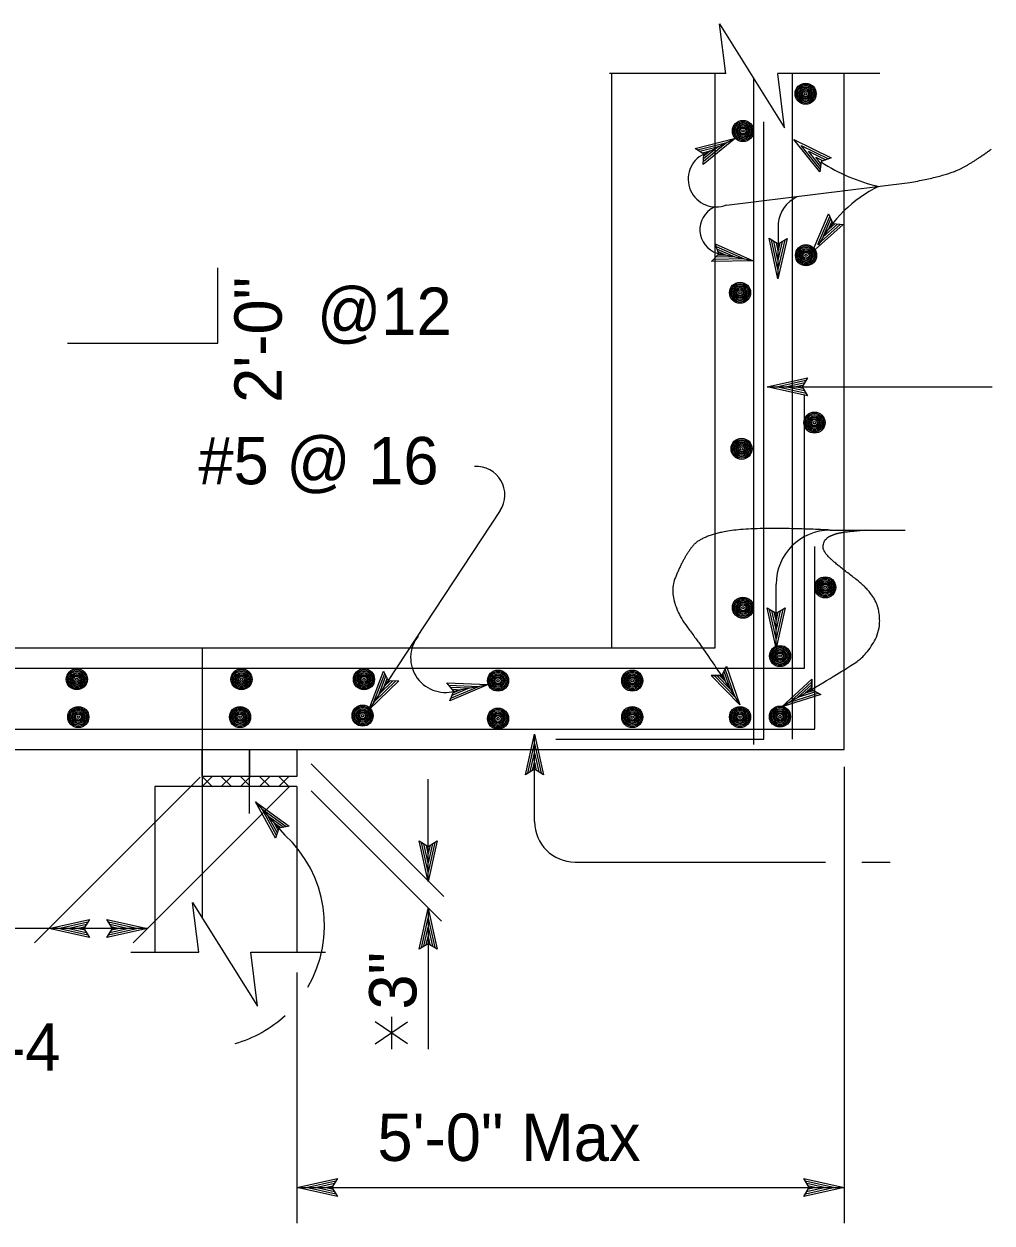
# Model space of a CAD drawing. Extents: x -1097 to -707, y 440 to 619.
# Drawn here: x -978.52 to -968.97, y 540.92 to 552.74 of the extents above; entities that cross this region are included whole.
import ezdxf

# ---------------------------------------------------------------- set-up
doc = ezdxf.new("R2010")
doc.units = 0
for name, color, linetype in [('56 Stage 3 Anno', 7, 'Continuous'), ('57 Undefined', 7, 'Continuous'), ('60 Nongeo Data', 7, 'Continuous')]:
    doc.layers.add(name, color=color, linetype=linetype)

msp = doc.modelspace()

# ---------------------------------------------------------------- linework, layer by layer
at = {"layer": '56 Stage 3 Anno'}
for p, q in [((-971.902, 551.515), (-971.504, 551.614)), ((-971.504, 551.614), (-971.823, 551.356)), ((-971.814, 551.459), (-971.504, 551.614)), ((-971.504, 551.614), (-971.504, 551.614)), ((-970.672, 551.282), (-970.927, 551.602)), ((-970.927, 551.602), (-970.927, 551.602)), ((-970.927, 551.602), (-970.56, 551.42)), ((-971.815, 551.459), (-971.902, 551.515)), ((-971.902, 551.515), (-971.902, 551.515)), ((-971.879, 551.501), (-971.587, 551.573)), ((-971.854, 551.486), (-971.669, 551.532)), ((-971.833, 551.471), (-971.752, 551.491)), ((-971.823, 551.356), (-971.815, 551.459)), ((-971.587, 551.573), (-971.819, 551.384)), ((-971.669, 551.532), (-971.819, 551.41)), ((-971.752, 551.491), (-971.816, 551.439)), ((-970.668, 551.309), (-970.855, 551.544)), ((-970.855, 551.544), (-970.587, 551.411)), ((-970.665, 551.337), (-970.784, 551.486)), ((-970.784, 551.486), (-970.611, 551.401)), ((-971.823, 551.356), (-971.823, 551.356)), ((-970.66, 551.363), (-970.712, 551.429)), ((-970.712, 551.429), (-970.638, 551.392)), ((-970.657, 551.385), (-970.672, 551.282)), ((-970.56, 551.42), (-970.657, 551.385)), ((-970.56, 551.42), (-970.56, 551.42)), ((-970.672, 551.282), (-970.672, 551.282)), ((-971.592, 550.956), (-969.783, 551.178)), ((-970.746, 550.492), (-970.585, 550.869)), ((-970.585, 550.869), (-970.585, 550.869)), ((-970.585, 550.869), (-970.544, 550.774)), ((-971.081, 550.776), (-971.086, 550.228)), ((-970.44, 550.765), (-970.746, 550.492)), ((-970.692, 550.567), (-970.574, 550.842)), ((-970.468, 550.767), (-970.692, 550.567)), ((-970.638, 550.642), (-970.562, 550.819)), ((-970.496, 550.768), (-970.638, 550.642)), ((-970.584, 550.716), (-970.552, 550.792)), ((-970.522, 550.772), (-970.584, 550.716)), ((-970.544, 550.774), (-970.44, 550.765)), ((-970.44, 550.765), (-970.44, 550.765)), ((-971.086, 550.228), (-971.171, 550.629)), ((-971.171, 550.629), (-971.171, 550.629)), ((-971.171, 550.629), (-971.083, 550.574)), ((-971.668, 550.476), (-971.702, 550.574)), ((-971.702, 550.574), (-971.702, 550.574)), ((-971.702, 550.574), (-971.328, 550.406)), ((-971.693, 550.548), (-971.418, 550.425)), ((-971.682, 550.522), (-971.508, 550.444)), ((-971.085, 550.321), (-971.147, 550.613)), ((-971.084, 550.412), (-971.124, 550.601)), ((-971.083, 550.504), (-971.1, 550.585)), ((-970.993, 550.627), (-971.086, 550.228)), ((-971.017, 550.613), (-971.085, 550.32)), ((-971.041, 550.597), (-971.084, 550.412)), ((-971.083, 550.574), (-970.993, 550.627)), ((-971.064, 550.586), (-971.083, 550.504)), ((-970.993, 550.627), (-970.993, 550.627)), ((-971.738, 550.4), (-971.668, 550.476)), ((-971.328, 550.406), (-971.738, 550.4)), ((-971.738, 550.4), (-971.738, 550.4)), ((-971.419, 550.425), (-971.718, 550.42)), ((-971.508, 550.444), (-971.701, 550.441)), ((-971.685, 550.483), (-971.35, 550.414)), ((-971.599, 550.462), (-971.681, 550.461)), ((-971.675, 550.497), (-971.599, 550.462)), ((-971.328, 550.406), (-971.328, 550.406)), ((-970.746, 550.492), (-970.746, 550.492)), ((-971.086, 550.228), (-971.086, 550.228)), ((-971.192, 549.164), (-970.792, 549.253)), ((-971.099, 549.164), (-970.808, 549.229)), ((-970.792, 549.253), (-970.845, 549.164)), ((-970.792, 549.253), (-970.792, 549.253)), ((-971.192, 549.164), (-968.973, 549.164)), ((-970.792, 549.075), (-971.192, 549.164)), ((-971.192, 549.164), (-971.192, 549.164)), ((-970.807, 549.099), (-971.1, 549.164)), ((-971.008, 549.164), (-970.82, 549.206)), ((-970.822, 549.123), (-971.008, 549.164)), ((-970.916, 549.164), (-970.835, 549.182)), ((-970.834, 549.146), (-970.916, 549.164)), ((-970.845, 549.164), (-970.792, 549.075)), ((-970.792, 549.075), (-970.792, 549.075)), ((-973.822, 547.944), (-975.119, 545.979)), ((-970.569, 547.752), (-969.828, 547.752)), ((-971.103, 546.586), (-971.103, 547.218)), ((-971.103, 546.586), (-971.191, 546.986)), ((-971.191, 546.986), (-971.191, 546.986)), ((-971.191, 546.986), (-971.103, 546.932)), ((-971.103, 546.679), (-971.167, 546.97)), ((-971.103, 546.932), (-971.013, 546.986)), ((-971.013, 546.986), (-971.103, 546.586)), ((-971.037, 546.971), (-971.103, 546.678)), ((-971.013, 546.986), (-971.013, 546.986)), ((-971.102, 546.77), (-971.144, 546.958)), ((-971.102, 546.862), (-971.12, 546.943)), ((-971.061, 546.956), (-971.102, 546.77)), ((-971.084, 546.944), (-971.102, 546.862)), ((-971.103, 546.586), (-971.103, 546.586)), ((-975.119, 545.979), (-974.973, 546.362)), ((-974.824, 546.264), (-975.119, 545.979)), ((-975.068, 546.057), (-974.961, 546.336)), ((-974.852, 546.265), (-975.068, 546.056)), ((-975.017, 546.133), (-974.949, 546.313)), ((-974.881, 546.265), (-975.017, 546.133)), ((-974.973, 546.362), (-974.973, 546.362)), ((-974.973, 546.362), (-974.928, 546.269)), ((-974.967, 546.21), (-974.937, 546.287)), ((-974.906, 546.268), (-974.967, 546.21)), ((-974.928, 546.269), (-974.824, 546.264)), ((-974.824, 546.264), (-974.824, 546.264)), ((-974.281, 546.165), (-974.35, 546.244)), ((-974.35, 546.244), (-974.35, 546.244)), ((-974.35, 546.244), (-973.94, 546.228)), ((-974.331, 546.223), (-974.031, 546.211)), ((-973.94, 546.228), (-974.318, 546.069)), ((-974.318, 546.069), (-974.281, 546.165)), ((-974.312, 546.202), (-974.122, 546.195)), ((-974.031, 546.211), (-974.307, 546.095)), ((-974.122, 546.195), (-974.299, 546.12)), ((-974.296, 546.182), (-974.212, 546.178)), ((-974.212, 546.178), (-974.288, 546.146)), ((-974.243, 546.172), (-973.94, 546.228)), ((-973.94, 546.228), (-973.94, 546.228)), ((-974.318, 546.069), (-974.318, 546.069)), ((-975.119, 545.979), (-975.119, 545.979)), ((-973.574, 545.339), (-973.484, 545.739)), ((-973.484, 544.878), (-973.484, 545.739)), ((-973.484, 545.739), (-973.484, 545.739)), ((-973.484, 545.739), (-973.396, 545.339)), ((-973.55, 545.354), (-973.484, 545.647)), ((-973.526, 545.369), (-973.484, 545.555)), ((-973.484, 545.647), (-973.42, 545.355)), ((-973.484, 545.555), (-973.443, 545.367)), ((-975.687, 545.447), (-974.378, 544.138)), ((-973.503, 545.381), (-973.485, 545.463)), ((-973.485, 545.463), (-973.467, 545.382)), ((-978.415, 543.683), (-976.78, 545.317)), ((-973.484, 545.393), (-973.574, 545.339)), ((-973.574, 545.339), (-973.574, 545.339)), ((-973.396, 545.339), (-973.484, 545.393)), ((-973.396, 545.339), (-973.396, 545.339)), ((-970.43, 545.418), (-970.43, 540.92)), ((-977.442, 543.683), (-975.903, 545.221)), ((-974.534, 544.287), (-974.534, 545.295)), ((-976.236, 545.074), (-975.946, 544.745)), ((-976.038, 544.715), (-976.236, 545.074)), ((-976.236, 545.074), (-976.236, 545.074)), ((-976.236, 545.074), (-975.905, 544.832)), ((-975.687, 545.181), (-974.402, 543.896)), ((-976.03, 544.741), (-976.175, 545.005)), ((-976.174, 545.004), (-975.933, 544.828)), ((-976.022, 544.769), (-976.114, 544.935)), ((-976.114, 544.935), (-975.958, 544.822)), ((-976.013, 544.793), (-976.053, 544.866)), ((-976.053, 544.866), (-975.987, 544.818)), ((-976.006, 544.814), (-976.038, 544.715)), ((-975.905, 544.832), (-976.006, 544.814)), ((-975.905, 544.832), (-975.905, 544.832)), ((-976.038, 544.715), (-976.038, 544.715)), ((-974.534, 544.287), (-974.622, 544.687)), ((-974.622, 544.687), (-974.622, 544.687)), ((-974.622, 544.687), (-974.534, 544.633)), ((-974.534, 544.379), (-974.598, 544.671)), ((-974.533, 544.471), (-974.575, 544.659)), ((-974.533, 544.563), (-974.551, 544.644)), ((-974.534, 544.633), (-974.444, 544.687)), ((-974.444, 544.687), (-974.534, 544.287)), ((-974.468, 544.672), (-974.534, 544.379)), ((-974.492, 544.657), (-974.533, 544.471)), ((-974.515, 544.645), (-974.533, 544.563)), ((-974.444, 544.687), (-974.444, 544.687)), ((-973.084, 544.478), (-970.616, 544.478)), ((-970.257, 544.478), (-969.978, 544.478)), ((-974.534, 544.287), (-974.534, 544.287)), ((-974.623, 543.62), (-974.534, 544.02)), ((-974.534, 544.02), (-974.534, 542.635)), ((-974.534, 544.02), (-974.534, 544.02)), ((-974.534, 544.02), (-974.445, 543.62)), ((-978.273, 543.824), (-977.873, 543.913)), ((-977.873, 543.913), (-977.927, 543.824)), ((-977.873, 543.913), (-977.873, 543.913)), ((-977.647, 543.824), (-977.701, 543.913)), ((-977.701, 543.913), (-977.701, 543.913)), ((-977.701, 543.913), (-977.301, 543.824)), ((-977.686, 543.89), (-977.393, 543.824)), ((-974.599, 543.634), (-974.534, 543.928)), ((-974.533, 543.927), (-974.469, 543.636)), ((-978.273, 543.824), (-979.856, 543.824)), ((-977.301, 543.824), (-978.273, 543.824)), ((-977.873, 543.735), (-978.273, 543.824)), ((-978.273, 543.824), (-978.273, 543.824)), ((-978.181, 543.824), (-977.889, 543.889)), ((-977.888, 543.758), (-978.181, 543.824)), ((-978.089, 543.824), (-977.901, 543.866)), ((-977.904, 543.782), (-978.089, 543.824)), ((-977.997, 543.824), (-977.917, 543.842)), ((-977.915, 543.806), (-977.997, 543.824)), ((-977.927, 543.824), (-977.873, 543.735)), ((-977.301, 543.824), (-977.701, 543.735)), ((-977.701, 543.735), (-977.647, 543.824)), ((-977.394, 543.824), (-977.685, 543.759)), ((-977.485, 543.824), (-977.673, 543.782)), ((-977.671, 543.866), (-977.485, 543.824)), ((-977.659, 543.843), (-977.577, 543.824)), ((-977.577, 543.824), (-977.658, 543.806)), ((-977.301, 543.824), (-977.301, 543.824)), ((-974.575, 543.65), (-974.534, 543.836)), ((-974.534, 543.836), (-974.492, 543.648)), ((-977.873, 543.735), (-977.873, 543.735)), ((-977.701, 543.735), (-977.701, 543.735)), ((-974.534, 543.673), (-974.623, 543.62)), ((-974.552, 543.662), (-974.534, 543.744)), ((-974.534, 543.744), (-974.516, 543.663)), ((-974.445, 543.62), (-974.534, 543.673)), ((-974.623, 543.62), (-974.623, 543.62)), ((-974.445, 543.62), (-974.445, 543.62)), ((-975.828, 543.389), (-975.828, 540.92)), ((-975.828, 541.27), (-975.428, 541.359)), ((-975.736, 541.271), (-975.444, 541.335)), ((-975.644, 541.27), (-975.456, 541.312)), ((-975.428, 541.359), (-975.482, 541.27)), ((-975.428, 541.359), (-975.428, 541.359)), ((-970.777, 541.27), (-970.83, 541.36)), ((-970.83, 541.36), (-970.83, 541.36)), ((-970.83, 541.36), (-970.43, 541.27)), ((-970.816, 541.336), (-970.522, 541.27)), ((-970.8, 541.312), (-970.614, 541.27)), ((-970.788, 541.289), (-970.706, 541.27)), ((-975.828, 541.27), (-970.43, 541.27)), ((-975.428, 541.181), (-975.828, 541.27)), ((-975.828, 541.27), (-975.828, 541.27)), ((-975.443, 541.205), (-975.736, 541.27)), ((-975.458, 541.229), (-975.644, 541.27)), ((-975.552, 541.27), (-975.471, 541.288)), ((-975.47, 541.252), (-975.552, 541.27)), ((-975.482, 541.27), (-975.428, 541.181)), ((-975.428, 541.181), (-975.428, 541.181)), ((-970.43, 541.27), (-970.83, 541.182)), ((-970.83, 541.182), (-970.777, 541.27)), ((-970.83, 541.182), (-970.83, 541.182)), ((-970.523, 541.27), (-970.814, 541.206)), ((-970.614, 541.27), (-970.802, 541.229)), ((-970.706, 541.27), (-970.787, 541.253)), ((-970.43, 541.27), (-970.43, 541.27))]:
    msp.add_line(p, q, dxfattribs=at)
for points in [[(-971.592, 546.409), (-971.459, 546.029), (-971.741, 546.317), (-971.714, 546.318), (-971.508, 546.106), (-971.604, 546.385), (-971.617, 546.361), (-971.555, 546.183), (-971.687, 546.318), (-971.659, 546.318), (-971.602, 546.26), (-971.629, 546.337), (-971.639, 546.319), (-971.741, 546.317), (-971.639, 546.319)], [(-970.662, 546.131), (-971.047, 546.01), (-970.75, 546.282), (-970.75, 546.255), (-970.968, 546.056), (-970.686, 546.144), (-970.709, 546.157), (-970.89, 546.1), (-970.751, 546.228), (-970.751, 546.201), (-970.811, 546.146), (-970.733, 546.17), (-970.752, 546.181), (-970.75, 546.282), (-970.752, 546.181)]]:
    msp.add_lwpolyline(points, close=True, dxfattribs=at)
for centre, radius, start, end in [((-971.694, 551.212), 0.275, 115.9812, 291.7398), ((-969.71, 552.819), 1.722, 236.6751, 257.1745), ((-969.5, 549.943), 1.335, 116.323, 152.3918), ((-970.764, 550.747), 0.318, 114.9041, 174.7428), ((-971.611, 550.714), 0.243, 116.5915, 252.2556), ((-974.058, 548.097), 0.281, 327.0805, 93.6198), ((-970.569, 547.218), 0.533, 90, 180), ((-974.363, 546.494), 0.343, 141.7162, 290.3283), ((-973.084, 544.878), 0.4, 180, 270), ((-976.767, 543.855), 1.211, 329.7535, 47.2944), ((-976.767, 543.855), 1.211, 285.8839, 312.8325)]:
    msp.add_arc(centre, radius, start, end, dxfattribs=at)
for points in [[(-969.783, 551.178), (-969.41, 551.246), (-969.132, 551.394), (-968.983, 551.506)], [(-970.569, 547.752), (-971.289, 547.786), (-971.831, 547.701), (-972.009, 547.497), (-972.184, 547.066), (-971.734, 546.472), (-971.459, 546.029)], [(-971.047, 546.01), (-970.366, 546.403), (-970.191, 546.547), (-970.06, 546.797), (-970.122, 547.122), (-970.535, 547.434), (-970.647, 547.553), (-970.628, 547.659), (-970.541, 547.709), (-970.435, 547.734), (-970.222, 547.753)]]:
    msp.add_open_spline(points, degree=2, dxfattribs=at)
at = {"layer": '57 Undefined'}
for p, q in [((-976.607, 549.594), (-976.607, 550.337)), ((-978.09, 549.594), (-976.607, 549.594))]:
    msp.add_line(p, q, dxfattribs=at)
for points in [[(-974.893, 542.634), (-974.893, 542.953)], [(-974.736, 542.685), (-975.055, 542.903)], [(-975.055, 542.685), (-974.736, 542.903)]]:
    msp.add_lwpolyline(points, dxfattribs=at)
at = {"layer": '60 Nongeo Data'}
for p, q in [((-972.744, 552.256), (-971.599, 552.256)), ((-972.723, 546.589), (-972.723, 552.256)), ((-971.704, 546.589), (-971.704, 552.256)), ((-971.322, 545.638), (-971.322, 552.201)), ((-971.087, 552.256), (-970.079, 552.256)), ((-970.942, 545.689), (-970.942, 552.256)), ((-970.43, 545.589), (-970.43, 552.256)), ((-971.222, 545.689), (-971.222, 551.776)), ((-970.822, 546.389), (-970.822, 549.087)), ((-970.722, 545.791), (-970.722, 547.59)), ((-980.076, 546.589), (-971.704, 546.589)), ((-976.762, 546.589), (-976.762, 545.589)), ((-976.719, 546.583), (-976.719, 546.589)), ((-980.076, 546.389), (-970.822, 546.389)), ((-980.076, 545.789), (-970.722, 545.789)), ((-973.275, 545.689), (-971.222, 545.689)), ((-980.076, 545.589), (-970.43, 545.589)), ((-976.762, 545.589), (-976.762, 543.928)), ((-976.762, 545.322), (-976.762, 545.589)), ((-976.295, 545.589), (-976.295, 545.322)), ((-976.295, 544.956), (-976.295, 545.589)), ((-975.828, 545.589), (-975.828, 545.322)), ((-976.762, 545.222), (-976.66, 545.324)), ((-975.828, 545.322), (-976.762, 545.322)), ((-976.762, 545.322), (-976.661, 545.221)), ((-976.573, 545.322), (-976.473, 545.222)), ((-976.573, 545.222), (-976.473, 545.322)), ((-976.385, 545.322), (-976.285, 545.222)), ((-976.385, 545.222), (-976.285, 545.322)), ((-976.196, 545.322), (-976.096, 545.222)), ((-976.196, 545.222), (-976.096, 545.322)), ((-976.007, 545.322), (-975.907, 545.222)), ((-976.007, 545.222), (-975.907, 545.322)), ((-977.228, 545.222), (-977.228, 543.589)), ((-975.828, 545.222), (-977.228, 545.222)), ((-975.828, 545.222), (-975.828, 543.589)), ((-977.465, 543.589), (-976.795, 543.589)), ((-976.283, 543.589), (-975.547, 543.589))]:
    msp.add_line(p, q, dxfattribs=at)
for points in [[(-971.598, 552.25), (-971.659, 552.741), (-971.019, 551.717), (-971.086, 552.25)], [(-976.795, 543.589), (-976.857, 544.081), (-976.217, 543.057), (-976.283, 543.589)]]:
    msp.add_lwpolyline(points, dxfattribs=at)
for centre, radius in [((-970.811, 552.053), 0.104), ((-970.811, 552.053), 0.0917), ((-970.811, 552.053), 0.0792), ((-970.811, 552.053), 0.0667), ((-970.811, 552.053), 0.0542), ((-970.811, 552.053), 0.0417), ((-970.811, 552.053), 0.0292), ((-970.811, 552.053), 0.0125), ((-971.429, 551.686), 0.104), ((-971.429, 551.686), 0.0917), ((-971.429, 551.686), 0.0792), ((-971.429, 551.686), 0.0667), ((-971.429, 551.686), 0.0542), ((-971.429, 551.686), 0.0417), ((-971.429, 551.686), 0.0292), ((-971.429, 551.686), 0.0125), ((-970.807, 550.461), 0.104), ((-970.807, 550.461), 0.0917), ((-970.807, 550.461), 0.0792), ((-970.807, 550.461), 0.0667), ((-970.807, 550.461), 0.0542), ((-970.807, 550.461), 0.0417), ((-970.807, 550.461), 0.0292), ((-970.807, 550.461), 0.0125), ((-971.458, 550.091), 0.104), ((-971.458, 550.091), 0.0917), ((-971.458, 550.091), 0.0792), ((-971.458, 550.091), 0.0667), ((-971.458, 550.091), 0.0542), ((-971.458, 550.091), 0.0417), ((-971.458, 550.091), 0.0292), ((-971.458, 550.091), 0.0125), ((-970.724, 548.811), 0.104), ((-970.724, 548.811), 0.0917), ((-970.724, 548.811), 0.0792), ((-970.724, 548.811), 0.0667), ((-970.724, 548.811), 0.0542), ((-970.724, 548.811), 0.0417), ((-970.724, 548.811), 0.0292), ((-970.724, 548.811), 0.0125), ((-971.443, 548.553), 0.104), ((-971.443, 548.553), 0.0917), ((-971.443, 548.553), 0.0792), ((-971.443, 548.553), 0.0667), ((-971.443, 548.553), 0.0542), ((-971.443, 548.553), 0.0417), ((-971.443, 548.553), 0.0292), ((-971.443, 548.553), 0.0125), ((-970.618, 547.187), 0.104), ((-970.618, 547.187), 0.0917), ((-970.618, 547.187), 0.0792), ((-970.618, 547.187), 0.0667), ((-970.618, 547.187), 0.0542), ((-970.618, 547.187), 0.0417), ((-970.618, 547.187), 0.0292), ((-970.618, 547.187), 0.0125), ((-971.429, 546.986), 0.104), ((-971.429, 546.986), 0.0917), ((-971.429, 546.986), 0.0792), ((-971.429, 546.986), 0.0667), ((-971.429, 546.986), 0.0542), ((-971.429, 546.986), 0.0417), ((-971.429, 546.986), 0.0292), ((-971.429, 546.986), 0.0125), ((-971.063, 546.51), 0.104), ((-971.063, 546.51), 0.0917), ((-971.063, 546.51), 0.0792), ((-971.063, 546.51), 0.0667), ((-971.063, 546.51), 0.0542), ((-971.063, 546.51), 0.0417), ((-971.063, 546.51), 0.0292), ((-971.063, 546.51), 0.0125), ((-977.998, 546.281), 0.104), ((-977.998, 546.281), 0.0917), ((-976.374, 546.281), 0.104), ((-976.374, 546.281), 0.0917), ((-975.166, 546.281), 0.104), ((-975.166, 546.281), 0.0917), ((-977.998, 546.281), 0.0792), ((-977.998, 546.281), 0.0667), ((-977.998, 546.281), 0.0542), ((-977.998, 546.281), 0.0417), ((-977.998, 546.281), 0.0292), ((-977.998, 546.281), 0.0125), ((-976.374, 546.281), 0.0792), ((-976.374, 546.281), 0.0667), ((-976.374, 546.281), 0.0542), ((-976.374, 546.281), 0.0417), ((-976.374, 546.281), 0.0292), ((-976.374, 546.281), 0.0125), ((-975.166, 546.281), 0.0792), ((-975.166, 546.281), 0.0667), ((-975.166, 546.281), 0.0542), ((-975.166, 546.281), 0.0417), ((-975.166, 546.281), 0.0292), ((-975.166, 546.281), 0.0125), ((-973.844, 546.267), 0.104), ((-973.844, 546.267), 0.0917), ((-973.844, 546.267), 0.0792), ((-973.844, 546.267), 0.0667), ((-973.844, 546.267), 0.0542), ((-973.844, 546.267), 0.0417), ((-973.844, 546.267), 0.0292), ((-973.844, 546.267), 0.0125), ((-972.521, 546.267), 0.104), ((-972.521, 546.267), 0.0917), ((-972.521, 546.267), 0.0792), ((-972.521, 546.267), 0.0667), ((-972.521, 546.267), 0.0542), ((-972.521, 546.267), 0.0417), ((-972.521, 546.267), 0.0292), ((-972.521, 546.267), 0.0125), ((-975.18, 545.922), 0.104), ((-977.983, 545.908), 0.104), ((-977.983, 545.908), 0.0917), ((-977.983, 545.908), 0.0792), ((-977.983, 545.908), 0.0667), ((-977.983, 545.908), 0.0542), ((-977.983, 545.908), 0.0417), ((-977.983, 545.908), 0.0292), ((-977.983, 545.908), 0.0125), ((-976.388, 545.908), 0.104), ((-976.388, 545.908), 0.0917), ((-976.388, 545.908), 0.0792), ((-976.388, 545.908), 0.0667), ((-976.388, 545.908), 0.0542), ((-976.388, 545.908), 0.0417), ((-976.388, 545.908), 0.0292), ((-976.388, 545.908), 0.0125), ((-975.18, 545.922), 0.0917), ((-975.18, 545.922), 0.0792), ((-975.18, 545.922), 0.0667), ((-975.18, 545.922), 0.0542), ((-975.18, 545.922), 0.0417), ((-975.18, 545.922), 0.0292), ((-975.18, 545.922), 0.0125), ((-973.844, 545.893), 0.104), ((-973.844, 545.893), 0.0917), ((-973.844, 545.893), 0.0792), ((-973.844, 545.893), 0.0667), ((-973.844, 545.893), 0.0542), ((-973.844, 545.893), 0.0417), ((-973.844, 545.893), 0.0292), ((-973.844, 545.893), 0.0125), ((-972.521, 545.908), 0.104), ((-972.521, 545.908), 0.0917), ((-972.521, 545.908), 0.0792), ((-972.521, 545.908), 0.0667), ((-972.521, 545.908), 0.0542), ((-972.521, 545.908), 0.0417), ((-972.521, 545.908), 0.0292), ((-972.521, 545.908), 0.0125), ((-971.458, 545.908), 0.104), ((-971.458, 545.908), 0.0917), ((-971.458, 545.908), 0.0792), ((-971.458, 545.908), 0.0667), ((-971.458, 545.908), 0.0542), ((-971.458, 545.908), 0.0417), ((-971.458, 545.908), 0.0292), ((-971.458, 545.908), 0.0125), ((-971.064, 545.913), 0.104), ((-971.064, 545.913), 0.0917), ((-971.064, 545.913), 0.0792), ((-971.064, 545.913), 0.0667), ((-971.064, 545.913), 0.0542), ((-971.064, 545.913), 0.0417), ((-971.064, 545.913), 0.0292), ((-971.064, 545.913), 0.0125)]:
    msp.add_circle(centre, radius, dxfattribs=at)

# ---------------------------------------------------------------- texts
at = {"layer": '57 Undefined'}
for s, p in [('2\'-0"', (-975.977, 549.005)), ('3"', (-974.649, 543.024))]:
    msp.add_text(s, height=0.4667, rotation=90, dxfattribs=at).set_placement(p)
for s, height, p in [('@12', 0.4667, (-975.629, 549.676)), ('#5 @ 16', 0.4667, (-976.799, 548.203)), ('BRIDGE DETAIL 3-4', 0.46667, (-983.984, 542.422)), ('5\'-0" Max', 0.4667, (-975.034, 541.532))]:
    msp.add_text(s, height=height, dxfattribs=at).set_placement(p)

doc.saveas('drawing.dxf')
